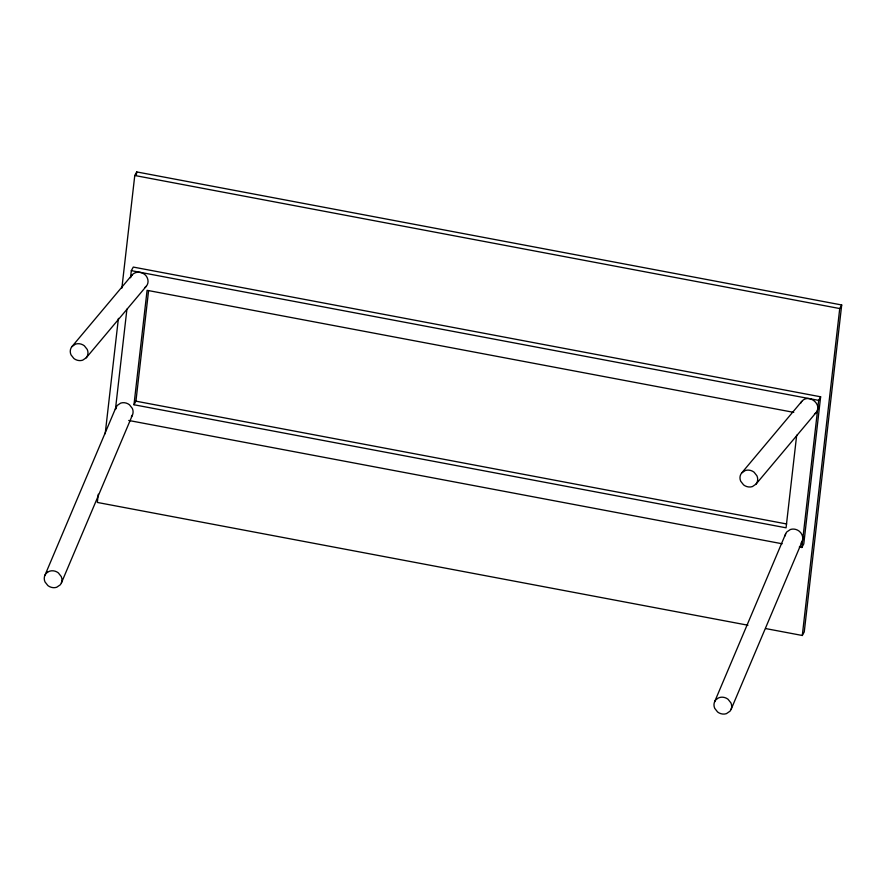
<?xml version="1.0" encoding="UTF-8"?>
<svg xmlns="http://www.w3.org/2000/svg" width="886" height="886" viewBox="0 0 886 886"><rect width="100%" height="100%" fill="white"/><g stroke="black" fill="none" stroke-linecap="round" stroke-linejoin="round"><path stroke-width="1.33" d="M98.268 494.2L97.327 502.44L747.961 625.228M105.19 433.752L118.414 318.362M121.869 288.138L134.772 175.494L136.732 171.928L841.7 304.972L804.255 631.906L802.295 635.483L765.626 628.562M136.411 174.675L136.732 171.928M126.919 309.17L115.435 409.465L117.085 405.544L120.662 403.119A8.96 8.007 28.7 0 1 129.478 404.78L132.346 408.424A9.336 8.339 28.7 0 1 131.394 416.719M130.519 277.761L131.327 270.651L133.288 267.074L820.635 396.795L803.779 543.915L801.83 547.493L799.305 547.016M796.68 435.181L786.07 527.812L133.974 404.747L147.087 290.32L793.745 412.367M133.974 404.747L135.935 401.17L148.571 290.829M801.83 547.493L818.675 400.372L820.635 396.795M802.295 635.483L839.74 308.55L841.7 304.972M731.094 709.387L802.229 541.28C803.691 537.691 802.162 533.505 799.194 531.168A8.96 8.007 28.7 0 0 790.378 529.507L786.812 531.932A9.336 8.339 28.7 0 0 785.151 535.864M44.843 575.479L115.977 407.383M61.378 582.988L132.512 414.892M714.57 701.878L785.694 533.771M130.929 276.853C133.93 269.876 144.695 271.304 147.297 277.905A9.336 8.339 28.7 0 1 146.345 286.2L86.274 357.745L82.697 360.17A8.96 8.007 28.7 0 1 73.892 358.509L71.013 354.865A9.336 8.339 28.7 0 1 71.965 346.559L132.036 275.014M816.072 412.599C822.817 404.149 808.431 393.207 801.752 401.413L741.682 472.958A9.336 8.339 28.7 0 0 740.729 481.253L743.609 484.908A8.96 8.007 28.7 0 0 752.424 486.569L756.002 484.133L816.072 412.599L814.467 414.05M801.121 543.118L802.229 541.28M71.965 346.559L75.531 344.133A8.96 8.007 28.7 0 1 84.347 345.795L87.227 349.438A9.336 8.339 28.7 0 1 86.274 357.745M144.75 287.651L146.345 286.2M741.682 472.958L745.259 470.532A8.96 8.007 28.7 0 1 754.075 472.194L756.943 475.837A9.336 8.339 28.7 0 1 755.991 484.133M134.772 175.494L839.74 308.55M131.327 270.651L818.675 400.372M135.935 401.17L786.668 523.98M128.725 420.462L782.15 543.771M800.645 403.252A9.336 8.339 28.7 0 1 801.752 401.413M47.556 572.19L45.961 573.641A9.336 8.339 28.7 0 0 45.009 581.947L47.888 585.591A8.96 8.007 28.7 0 0 56.693 587.252L60.27 584.826A9.336 8.339 28.7 0 0 61.223 576.531L58.343 572.877A8.96 8.007 28.7 0 0 49.527 571.215L47.556 572.19M717.272 698.589L715.678 700.04A9.336 8.339 28.7 0 0 714.725 708.335L717.605 711.99A8.96 8.007 28.7 0 0 726.42 713.651L729.986 711.225A9.336 8.339 28.7 0 0 730.939 702.919L728.059 699.275A8.96 8.007 28.7 0 0 719.255 697.614L717.272 698.589"/></g></svg>
